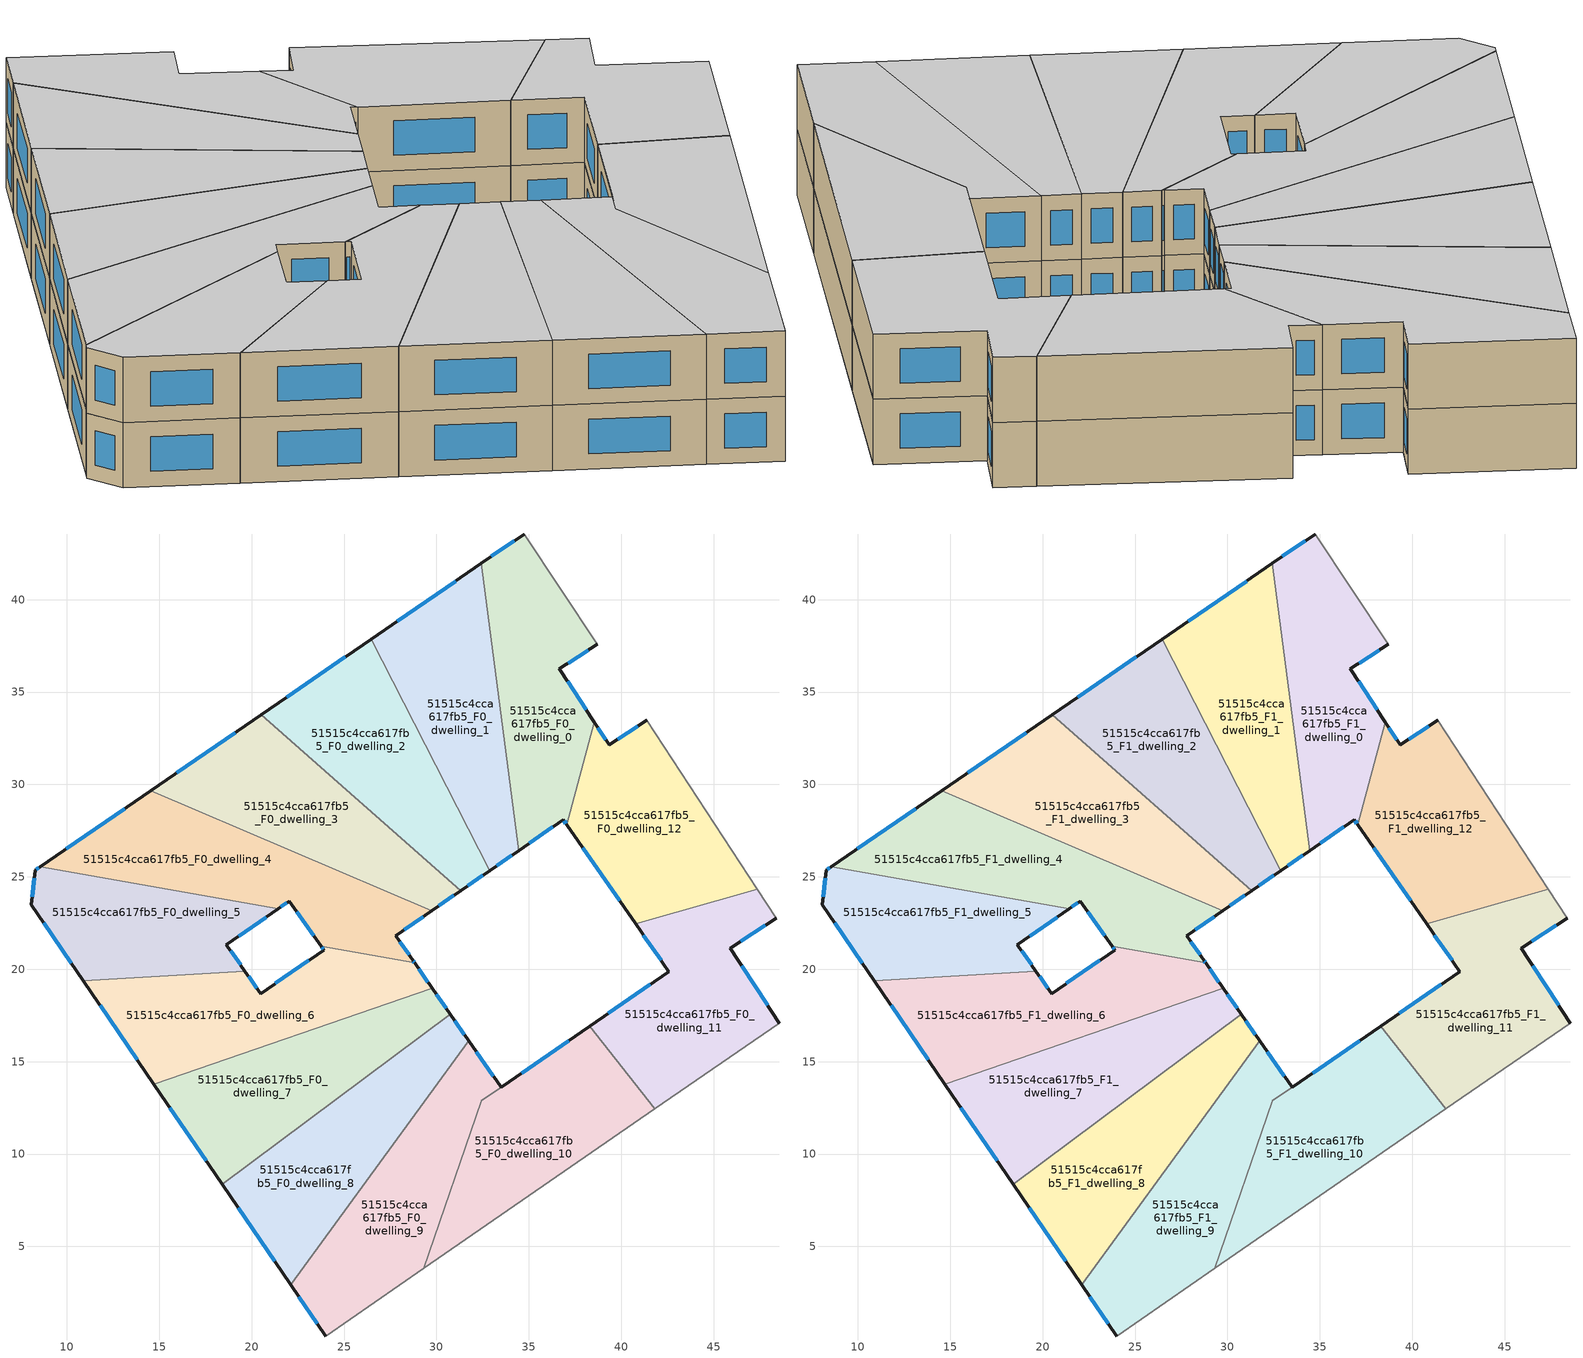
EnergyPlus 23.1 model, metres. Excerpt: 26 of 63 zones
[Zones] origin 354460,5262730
51515c4cca617fb5_F0_dwelling_0
 floor ground (EU_floor_Construction): 34.74,43.55 38.7,37.58 36.66,36.25 38.54,33.37 37.05,27.82 36.87,28.09 34.46,26.42 32.43,41.96 z0
 wall outside (EU_wall_Construction): 34.46,26.42 36.87,28.09 37.05,27.82 / 34.74,43.55 32.43,41.96 / 38.54,33.37 36.66,36.25 38.7,37.58 z0:3
 wall to 51515c4cca617fb5_F0_dwelling_12 (EU_wall_Construction): 37.05,27.82 38.54,33.37 z0:3
 wall to 51515c4cca617fb5_F0_dwelling_1 (EU_wall_Construction): 32.43,41.96 34.46,26.42 z0:3
 wall adiabatic (EU_wall_Construction): 38.7,37.58 34.74,43.55 z0:3
 window (EU_Window_Construction): 36.91,28.03 37.01,27.88 / 35.02,26.81 36.3,27.7 / 34.2,43.18 32.98,42.34 / 37.14,36.57 38.22,37.27 / 38.1,34.05 37.1,35.58 z0.7:2.3
51515c4cca617fb5_F0_dwelling_1
 floor ground (EU_floor_Construction): 32.43,41.96 34.46,26.42 32.89,25.34 26.47,37.86 z0
 wall outside (EU_wall_Construction): 32.89,25.34 34.46,26.42 / 32.43,41.96 26.47,37.86 z0:3
 wall to 51515c4cca617fb5_F0_dwelling_2 (EU_wall_Construction): 26.47,37.86 32.89,25.34 z0:3
 window (EU_Window_Construction): 33.26,25.59 34.09,26.17 / 31.03,41 27.87,38.83 z0.7:2.3
51515c4cca617fb5_F0_dwelling_10
 floor ground (EU_floor_Construction): 38.29,16.91 41.81,12.44 29.33,3.83 32.44,12.87 z0
 wall outside (EU_wall_Construction): 38.29,16.91 33.5,13.6 z0:3
 wall to 51515c4cca617fb5_F0_dwelling_11 (EU_wall_Construction): 41.81,12.44 38.29,16.91 z0:3
 wall adiabatic (EU_wall_Construction): 29.33,3.83 41.81,12.44 z0:3
 wall to 51515c4cca617fb5_F0_dwelling_9 (EU_wall_Construction): 33.5,13.6 32.44,12.87 29.33,3.83 z0:3
 window (EU_Window_Construction): 37.16,16.13 34.63,14.38 z0.7:2.3
51515c4cca617fb5_F0_dwelling_11
 floor ground (EU_floor_Construction): 47.36,24.34 48.39,22.76 45.9,21.15 48.55,17.09 41.81,12.44 38.29,16.91 42.58,19.87 40.78,22.45 z0
 wall outside (EU_wall_Construction): 48.55,17.09 45.9,21.15 48.39,22.76 / 40.78,22.45 42.58,19.87 38.29,16.91 z0:3
 wall adiabatic (EU_wall_Construction): 41.81,12.44 48.55,17.09 / 48.39,22.76 47.36,24.34 z0:3
 wall to 51515c4cca617fb5_F0_dwelling_12 (EU_wall_Construction): 47.36,24.34 40.78,22.45 z0:3
 window (EU_Window_Construction): 47.92,18.04 46.52,20.19 / 41.57,19.18 39.29,17.61 / 41.21,21.85 42.16,20.48 / 46.48,21.53 47.8,22.38 z0.7:2.3
51515c4cca617fb5_F0_dwelling_12
 floor ground (EU_floor_Construction): 41.39,33.47 47.36,24.34 40.78,22.45 37.05,27.82 38.54,33.37 39.34,32.14 z0
 wall outside (EU_wall_Construction): 37.05,27.82 40.78,22.45 / 41.39,33.47 39.34,32.14 38.54,33.37 z0:3
 wall adiabatic (EU_wall_Construction): 47.36,24.34 41.39,33.47 z0:3
 window (EU_Window_Construction): 37.93,26.56 39.91,23.71 / 39.15,32.43 38.73,33.08 / 40.91,33.16 39.82,32.45 z0.7:2.3
51515c4cca617fb5_F0_dwelling_2
 floor ground (EU_floor_Construction): 26.47,37.86 32.89,25.34 31.32,24.25 20.51,33.76 z0
 wall outside (EU_wall_Construction): 31.32,24.25 32.89,25.34 / 26.47,37.86 20.51,33.76 z0:3
 wall to 51515c4cca617fb5_F0_dwelling_3 (EU_wall_Construction): 20.51,33.76 31.32,24.25 z0:3
 window (EU_Window_Construction): 31.68,24.51 32.52,25.08 / 25.07,36.9 21.91,34.73 z0.7:2.3
51515c4cca617fb5_F0_dwelling_3
 floor ground (EU_floor_Construction): 31.32,24.25 29.75,23.17 14.55,29.66 20.51,33.76 z0
 wall outside (EU_wall_Construction): 29.75,23.17 31.32,24.25 / 20.51,33.76 14.55,29.66 z0:3
 wall to 51515c4cca617fb5_F0_dwelling_4 (EU_wall_Construction): 14.55,29.66 29.75,23.17 z0:3
 window (EU_Window_Construction): 30.11,23.42 30.95,24 / 19.11,32.8 15.95,30.63 z0.7:2.3
51515c4cca617fb5_F0_dwelling_4
 floor ground (EU_floor_Construction): 29.75,23.17 27.79,21.82 28.74,20.45 28.82,20.35 23.76,21.24 22.05,23.69 21.45,23.27 8.56,25.54 14.55,29.66 z0
 wall outside (EU_wall_Construction): 21.45,23.27 22.05,23.69 23.76,21.24 / 14.55,29.66 8.56,25.54 / 28.82,20.35 28.74,20.45 27.79,21.82 29.75,23.17 z0:3
 wall to 51515c4cca617fb5_F0_dwelling_5 (EU_wall_Construction): 8.56,25.54 21.45,23.27 z0:3
 wall to 51515c4cca617fb5_F0_dwelling_6 (EU_wall_Construction): 23.76,21.24 28.82,20.35 z0:3
 window (EU_Window_Construction): 21.59,23.37 21.91,23.59 / 13.14,28.7 9.97,26.51 / 28.25,22.14 29.29,22.85 / 28.52,20.77 28.01,21.5 / 28.8,20.37 28.76,20.43 / 22.45,23.11 23.36,21.81 z0.7:2.3
51515c4cca617fb5_F0_dwelling_5
 floor ground (EU_floor_Construction): 21.45,23.27 18.64,21.34 19.64,19.9 10.9,19.36 8.08,23.5 8.28,25.35 8.56,25.54 z0
 wall outside (EU_wall_Construction): 8.56,25.54 8.28,25.35 8.08,23.5 10.9,19.36 / 19.64,19.9 18.64,21.34 21.45,23.27 z0:3
 wall to 51515c4cca617fb5_F0_dwelling_6 (EU_wall_Construction): 10.9,19.36 19.64,19.9 z0:3
 window (EU_Window_Construction): 8.49,25.5 8.34,25.4 / 19.3,21.79 20.79,22.82 / 19.4,20.24 18.87,21 / 8.74,22.53 10.24,20.34 / 8.23,24.92 8.13,23.93 z0.7:2.3
51515c4cca617fb5_F0_dwelling_6
 floor ground (EU_floor_Construction): 28.82,20.35 29.77,18.98 14.71,13.78 10.9,19.36 19.64,19.9 20.49,18.68 23.9,21.04 23.76,21.24 z0
 wall outside (EU_wall_Construction): 23.76,21.24 23.9,21.04 20.49,18.68 19.64,19.9 / 29.77,18.98 28.82,20.35 / 10.9,19.36 14.71,13.78 z0:3
 wall to 51515c4cca617fb5_F0_dwelling_7 (EU_wall_Construction): 14.71,13.78 29.77,18.98 z0:3
 window (EU_Window_Construction): 23.79,21.19 23.87,21.09 / 29.54,19.3 29.04,20.02 / 11.8,18.05 13.82,15.09 / 20.29,18.96 19.84,19.61 / 23.1,20.48 21.29,19.23 z0.7:2.3
51515c4cca617fb5_F0_dwelling_7
 floor ground (EU_floor_Construction): 29.77,18.98 30.76,17.55 18.41,8.36 14.71,13.78 z0
 wall outside (EU_wall_Construction): 30.76,17.55 29.77,18.98 / 14.71,13.78 18.41,8.36 z0:3
 wall to 51515c4cca617fb5_F0_dwelling_8 (EU_wall_Construction): 18.41,8.36 30.76,17.55 z0:3
 window (EU_Window_Construction): 30.53,17.89 30,18.64 / 15.58,12.51 17.54,9.63 z0.7:2.3
51515c4cca617fb5_F0_dwelling_8
 floor ground (EU_floor_Construction): 30.76,17.55 31.74,16.13 22.11,2.93 18.41,8.36 z0
 wall outside (EU_wall_Construction): 31.74,16.13 30.76,17.55 / 18.41,8.36 22.11,2.93 z0:3
 wall to 51515c4cca617fb5_F0_dwelling_9 (EU_wall_Construction): 22.11,2.93 31.74,16.13 z0:3
 window (EU_Window_Construction): 31.51,16.47 30.99,17.22 / 19.28,7.08 21.24,4.21 z0.7:2.3
51515c4cca617fb5_F0_dwelling_9
 floor ground (EU_floor_Construction): 31.74,16.13 33.5,13.61 32.44,12.87 29.33,3.83 24,0.15 22.11,2.93 z0
 wall outside (EU_wall_Construction): 33.5,13.61 31.74,16.13 / 22.11,2.93 24,0.15 z0:3
 wall adiabatic (EU_wall_Construction): 24,0.15 29.33,3.83 z0:3
 window (EU_Window_Construction): 33.09,14.2 32.16,15.54 / 22.55,2.28 23.56,0.81 z0.7:2.3
51515c4cca617fb5_F1_dwelling_0
 floor to 51515c4cca617fb5_F0_dwelling_0 (EU_floor_Construction): 34.74,43.55 38.7,37.58 36.66,36.25 38.54,33.37 37.05,27.82 36.87,28.09 34.46,26.42 32.43,41.96 z3
 wall outside (EU_wall_Construction): 34.46,26.42 36.87,28.09 37.05,27.82 / 34.74,43.55 32.43,41.96 / 38.54,33.37 36.66,36.25 38.7,37.58 z3:6
 wall to 51515c4cca617fb5_F1_dwelling_12 (EU_wall_Construction): 37.05,27.82 38.54,33.37 z3:6
 wall to 51515c4cca617fb5_F1_dwelling_1 (EU_wall_Construction): 32.43,41.96 34.46,26.42 z3:6
 wall adiabatic (EU_wall_Construction): 38.7,37.58 34.74,43.55 z3:6
 window (EU_Window_Construction): 36.91,28.03 37.01,27.88 / 35.02,26.81 36.3,27.7 / 34.2,43.18 32.98,42.34 / 37.14,36.57 38.22,37.27 / 38.1,34.05 37.1,35.58 z3.7:5.3
 ceiling to 51515c4cca617fb5_F2_dwelling_0 (EU_floor_Construction): 37.05,27.82 38.54,33.37 36.66,36.25 38.7,37.58 34.74,43.55 32.43,41.96 34.46,26.42 36.87,28.09 z6
51515c4cca617fb5_F1_dwelling_1
 floor to 51515c4cca617fb5_F0_dwelling_1 (EU_floor_Construction): 32.43,41.96 34.46,26.42 32.89,25.34 26.47,37.86 z3
 wall outside (EU_wall_Construction): 32.89,25.34 34.46,26.42 / 32.43,41.96 26.47,37.86 z3:6
 wall to 51515c4cca617fb5_F1_dwelling_2 (EU_wall_Construction): 26.47,37.86 32.89,25.34 z3:6
 window (EU_Window_Construction): 33.26,25.59 34.09,26.17 / 31.03,41 27.87,38.83 z3.7:5.3
 ceiling to 51515c4cca617fb5_F2_dwelling_1 (EU_floor_Construction): 34.46,26.42 32.43,41.96 26.47,37.86 32.89,25.34 z6
51515c4cca617fb5_F1_dwelling_10
 floor to 51515c4cca617fb5_F0_dwelling_10 (EU_floor_Construction): 38.29,16.91 41.81,12.44 29.33,3.83 32.44,12.87 z3
 wall outside (EU_wall_Construction): 38.29,16.91 33.5,13.6 z3:6
 wall to 51515c4cca617fb5_F1_dwelling_11 (EU_wall_Construction): 41.81,12.44 38.29,16.91 z3:6
 wall adiabatic (EU_wall_Construction): 29.33,3.83 41.81,12.44 z3:6
 wall to 51515c4cca617fb5_F1_dwelling_9 (EU_wall_Construction): 33.5,13.6 32.44,12.87 29.33,3.83 z3:6
 window (EU_Window_Construction): 37.16,16.13 34.63,14.38 z3.7:5.3
 ceiling to 51515c4cca617fb5_F2_dwelling_10 (EU_floor_Construction): 41.81,12.44 38.29,16.91 32.44,12.87 29.33,3.83 z6
51515c4cca617fb5_F1_dwelling_11
 floor to 51515c4cca617fb5_F0_dwelling_11 (EU_floor_Construction): 47.36,24.34 48.39,22.76 45.9,21.15 48.55,17.09 41.81,12.44 38.29,16.91 42.58,19.87 40.78,22.45 z3
 wall outside (EU_wall_Construction): 48.55,17.09 45.9,21.15 48.39,22.76 / 40.78,22.45 42.58,19.87 38.29,16.91 z3:6
 wall adiabatic (EU_wall_Construction): 41.81,12.44 48.55,17.09 / 48.39,22.76 47.36,24.34 z3:6
 wall to 51515c4cca617fb5_F1_dwelling_12 (EU_wall_Construction): 47.36,24.34 40.78,22.45 z3:6
 window (EU_Window_Construction): 47.92,18.04 46.52,20.19 / 41.57,19.18 39.29,17.61 / 41.21,21.85 42.16,20.48 / 46.48,21.53 47.8,22.38 z3.7:5.3
 ceiling to 51515c4cca617fb5_F2_dwelling_11 (EU_floor_Construction): 48.55,17.09 45.9,21.15 48.39,22.76 47.36,24.34 40.78,22.45 42.58,19.87 38.29,16.91 41.81,12.44 z6
51515c4cca617fb5_F1_dwelling_12
 floor to 51515c4cca617fb5_F0_dwelling_12 (EU_floor_Construction): 41.39,33.47 47.36,24.34 40.78,22.45 37.05,27.82 38.54,33.37 39.34,32.14 z3
 wall outside (EU_wall_Construction): 37.05,27.82 40.78,22.45 / 41.39,33.47 39.34,32.14 38.54,33.37 z3:6
 wall adiabatic (EU_wall_Construction): 47.36,24.34 41.39,33.47 z3:6
 window (EU_Window_Construction): 37.93,26.56 39.91,23.71 / 39.15,32.43 38.73,33.08 / 40.91,33.16 39.82,32.45 z3.7:5.3
 ceiling to 51515c4cca617fb5_F2_dwelling_12 (EU_floor_Construction): 47.36,24.34 41.39,33.47 39.34,32.14 38.54,33.37 37.05,27.82 40.78,22.45 z6
51515c4cca617fb5_F1_dwelling_2
 floor to 51515c4cca617fb5_F0_dwelling_2 (EU_floor_Construction): 26.47,37.86 32.89,25.34 31.32,24.25 20.51,33.76 z3
 wall outside (EU_wall_Construction): 31.32,24.25 32.89,25.34 / 26.47,37.86 20.51,33.76 z3:6
 wall to 51515c4cca617fb5_F1_dwelling_3 (EU_wall_Construction): 20.51,33.76 31.32,24.25 z3:6
 window (EU_Window_Construction): 31.68,24.51 32.52,25.08 / 25.07,36.9 21.91,34.73 z3.7:5.3
 ceiling to 51515c4cca617fb5_F2_dwelling_2 (EU_floor_Construction): 32.89,25.34 26.47,37.86 20.51,33.76 31.32,24.25 z6
51515c4cca617fb5_F1_dwelling_3
 floor to 51515c4cca617fb5_F0_dwelling_3 (EU_floor_Construction): 31.32,24.25 29.75,23.17 14.55,29.66 20.51,33.76 z3
 wall outside (EU_wall_Construction): 29.75,23.17 31.32,24.25 / 20.51,33.76 14.55,29.66 z3:6
 wall to 51515c4cca617fb5_F1_dwelling_4 (EU_wall_Construction): 14.55,29.66 29.75,23.17 z3:6
 window (EU_Window_Construction): 30.11,23.42 30.95,24 / 19.11,32.8 15.95,30.63 z3.7:5.3
 ceiling to 51515c4cca617fb5_F2_dwelling_3 (EU_floor_Construction): 31.32,24.25 20.51,33.76 14.55,29.66 29.75,23.17 z6
51515c4cca617fb5_F1_dwelling_4
 floor to 51515c4cca617fb5_F0_dwelling_4 (EU_floor_Construction): 29.75,23.17 27.79,21.82 28.74,20.45 28.82,20.35 23.76,21.24 22.05,23.69 21.45,23.27 8.56,25.54 14.55,29.66 z3
 wall outside (EU_wall_Construction): 21.45,23.27 22.05,23.69 23.76,21.24 / 14.55,29.66 8.56,25.54 / 28.82,20.35 28.74,20.45 27.79,21.82 29.75,23.17 z3:6
 wall to 51515c4cca617fb5_F1_dwelling_5 (EU_wall_Construction): 8.56,25.54 21.45,23.27 z3:6
 wall to 51515c4cca617fb5_F1_dwelling_6 (EU_wall_Construction): 23.76,21.24 28.82,20.35 z3:6
 window (EU_Window_Construction): 21.59,23.37 21.91,23.59 / 13.14,28.7 9.97,26.51 / 28.25,22.14 29.29,22.85 / 28.52,20.77 28.01,21.5 / 28.8,20.37 28.76,20.43 / 22.45,23.11 23.36,21.81 z3.7:5.3
 ceiling to 51515c4cca617fb5_F2_dwelling_4 (EU_floor_Construction): 28.82,20.35 28.74,20.45 27.79,21.82 29.75,23.17 14.55,29.66 8.56,25.54 21.45,23.27 22.05,23.69 23.76,21.24 z6
51515c4cca617fb5_F1_dwelling_5
 floor to 51515c4cca617fb5_F0_dwelling_5 (EU_floor_Construction): 21.45,23.27 18.64,21.34 19.64,19.9 10.9,19.36 8.08,23.5 8.28,25.35 8.56,25.54 z3
 wall outside (EU_wall_Construction): 8.56,25.54 8.28,25.35 8.08,23.5 10.9,19.36 / 19.64,19.9 18.64,21.34 21.45,23.27 z3:6
 wall to 51515c4cca617fb5_F1_dwelling_6 (EU_wall_Construction): 10.9,19.36 19.64,19.9 z3:6
 window (EU_Window_Construction): 8.49,25.5 8.34,25.4 / 19.3,21.79 20.79,22.82 / 19.4,20.24 18.87,21 / 8.74,22.53 10.24,20.34 / 8.23,24.92 8.13,23.93 z3.7:5.3
 ceiling to 51515c4cca617fb5_F2_dwelling_5 (EU_floor_Construction): 19.64,19.9 18.64,21.34 21.45,23.27 8.56,25.54 8.28,25.35 8.08,23.5 10.9,19.36 z6
51515c4cca617fb5_F1_dwelling_6
 floor to 51515c4cca617fb5_F0_dwelling_6 (EU_floor_Construction): 28.82,20.35 29.77,18.98 14.71,13.78 10.9,19.36 19.64,19.9 20.49,18.68 23.9,21.04 23.76,21.24 z3
 wall outside (EU_wall_Construction): 23.76,21.24 23.9,21.04 20.49,18.68 19.64,19.9 / 29.77,18.98 28.82,20.35 / 10.9,19.36 14.71,13.78 z3:6
 wall to 51515c4cca617fb5_F1_dwelling_7 (EU_wall_Construction): 14.71,13.78 29.77,18.98 z3:6
 window (EU_Window_Construction): 23.79,21.19 23.87,21.09 / 29.54,19.3 29.04,20.02 / 11.8,18.05 13.82,15.09 / 20.29,18.96 19.84,19.61 / 23.1,20.48 21.29,19.23 z3.7:5.3
 ceiling to 51515c4cca617fb5_F2_dwelling_6 (EU_floor_Construction): 29.77,18.98 28.82,20.35 23.76,21.24 23.9,21.04 20.49,18.68 19.64,19.9 10.9,19.36 14.71,13.78 z6
51515c4cca617fb5_F1_dwelling_7
 floor to 51515c4cca617fb5_F0_dwelling_7 (EU_floor_Construction): 29.77,18.98 30.76,17.55 18.41,8.36 14.71,13.78 z3
 wall outside (EU_wall_Construction): 30.76,17.55 29.77,18.98 / 14.71,13.78 18.41,8.36 z3:6
 wall to 51515c4cca617fb5_F1_dwelling_8 (EU_wall_Construction): 18.41,8.36 30.76,17.55 z3:6
 window (EU_Window_Construction): 30.53,17.89 30,18.64 / 15.58,12.51 17.54,9.63 z3.7:5.3
 ceiling to 51515c4cca617fb5_F2_dwelling_7 (EU_floor_Construction): 30.76,17.55 29.77,18.98 14.71,13.78 18.41,8.36 z6
51515c4cca617fb5_F1_dwelling_8
 floor to 51515c4cca617fb5_F0_dwelling_8 (EU_floor_Construction): 30.76,17.55 31.74,16.13 22.11,2.93 18.41,8.36 z3
 wall outside (EU_wall_Construction): 31.74,16.13 30.76,17.55 / 18.41,8.36 22.11,2.93 z3:6
 wall to 51515c4cca617fb5_F1_dwelling_9 (EU_wall_Construction): 22.11,2.93 31.74,16.13 z3:6
 window (EU_Window_Construction): 31.51,16.47 30.99,17.22 / 19.28,7.08 21.24,4.21 z3.7:5.3
 ceiling to 51515c4cca617fb5_F2_dwelling_8 (EU_floor_Construction): 22.11,2.93 31.74,16.13 30.76,17.55 18.41,8.36 z6
51515c4cca617fb5_F1_dwelling_9
 floor to 51515c4cca617fb5_F0_dwelling_9 (EU_floor_Construction): 31.74,16.13 33.5,13.61 32.44,12.87 29.33,3.83 24,0.15 22.11,2.93 z3
 wall outside (EU_wall_Construction): 33.5,13.61 31.74,16.13 / 22.11,2.93 24,0.15 z3:6
 wall adiabatic (EU_wall_Construction): 24,0.15 29.33,3.83 z3:6
 window (EU_Window_Construction): 33.09,14.2 32.16,15.54 / 22.55,2.28 23.56,0.81 z3.7:5.3
 ceiling to 51515c4cca617fb5_F2_dwelling_9 (EU_floor_Construction): 29.33,3.83 32.44,12.87 33.5,13.61 31.74,16.13 22.11,2.93 24,0.15 z6
[Building]
EU S2 Campaign: North Axis=0; Terrain=City; Solar Distribution=FullExterior
[Site:Location]
Budapest.Ferenc.Liszt.Intl.AP: Latitude=47.437; Longitude=19.256; Time Zone=1; Elevation=185
[SizingPeriod:WeatherFileDays]
AnnualSizingPeriod: Begin Month=1; Begin Day of Month=1; End Month=12; End Day of Month=31; Day of Week for Start Day=Monday; Use Weather File Daylight Saving Period=No; Use Weather File Rain and Snow Indicators=No
[MATERIAL]
EU_InternalMass_Material: Roughness=MediumRough; Thickness=0.1; Conductivity=1; Density=1800; Specific Heat=900; Thermal Absorptance=0.9; Solar Absorptance=0.7; Visible Absorptance=0.7
[MATERIAL:NOMASS] Roughness=MediumRough; Thermal Absorptance=0.9; Solar Absorptance=0.7; Visible Absorptance=0.7
Name | Thermal Resistance
EU_wall_NoMass | 0.832559
EU_floor_NoMass | 0.872794
[WINDOWMATERIAL:SIMPLEGLAZINGSYSTEM]
EU_Window_SimpleGlazing: UFactor=2.79869; Solar Heat Gain Coefficient=0.75; Visible Transmittance=0.75
[CONSTRUCTION]
EU_wall_Construction: EU_wall_NoMass
EU_floor_Construction: EU_floor_NoMass
EU_Window_Construction: EU_Window_SimpleGlazing
EU_InternalMass_Construction: EU_InternalMass_Material
[ZONE] Type=1; Multiplier=1; Ceiling Height=autocalculate; Floor Area=autocalculate; Part of Total Floor Area=Yes
Name | Volume
51515c4cca617fb5_F0_dwelling_0; 51515c4cca617fb5_F1_dwelling_0 | 191.49
51515c4cca617fb5_F0_dwelling_1; 51515c4cca617fb5_F1_dwelling_1 | 191.469
51515c4cca617fb5_F0_dwelling_10; 51515c4cca617fb5_F1_dwelling_10 | 189.609
51515c4cca617fb5_F0_dwelling_11; 51515c4cca617fb5_F1_dwelling_11 | 191.457
51515c4cca617fb5_F0_dwelling_12; 51515c4cca617fb5_F1_dwelling_12 | 191.484
51515c4cca617fb5_F0_dwelling_2; 51515c4cca617fb5_F1_dwelling_2 | 191.5
51515c4cca617fb5_F0_dwelling_3; 51515c4cca617fb5_F1_dwelling_3 | 191.482
51515c4cca617fb5_F0_dwelling_4; 51515c4cca617fb5_F1_dwelling_4 | 216.46
51515c4cca617fb5_F0_dwelling_5; 51515c4cca617fb5_F1_dwelling_5 | 157.622
51515c4cca617fb5_F0_dwelling_6; 51515c4cca617fb5_F1_dwelling_6 | 200.357
51515c4cca617fb5_F0_dwelling_7; 51515c4cca617fb5_F1_dwelling_7 | 191.447
51515c4cca617fb5_F0_dwelling_8; 51515c4cca617fb5_F1_dwelling_8 | 191.491
51515c4cca617fb5_F0_dwelling_9; 51515c4cca617fb5_F1_dwelling_9 | 193.314
[INTERNALMASS] Construction=EU_InternalMass_Construction
Name | Zone or ZoneList | Surface Area
51515c4cca617fb5_F0_dwelling_0_EU_InternalMass | 51515c4cca617fb5_F0_dwelling_0 | 63.8301
51515c4cca617fb5_F0_dwelling_1_EU_InternalMass | 51515c4cca617fb5_F0_dwelling_1 | 63.8228
51515c4cca617fb5_F0_dwelling_2_EU_InternalMass | 51515c4cca617fb5_F0_dwelling_2 | 63.8331
51515c4cca617fb5_F0_dwelling_3_EU_InternalMass | 51515c4cca617fb5_F0_dwelling_3 | 63.8275
51515c4cca617fb5_F0_dwelling_4_EU_InternalMass | 51515c4cca617fb5_F0_dwelling_4 | 72.1559
51515c4cca617fb5_F0_dwelling_5_EU_InternalMass | 51515c4cca617fb5_F0_dwelling_5 | 52.5407
51515c4cca617fb5_F0_dwelling_6_EU_InternalMass | 51515c4cca617fb5_F0_dwelling_6 | 66.7826
51515c4cca617fb5_F0_dwelling_7_EU_InternalMass | 51515c4cca617fb5_F0_dwelling_7 | 63.8157
51515c4cca617fb5_F0_dwelling_8_EU_InternalMass | 51515c4cca617fb5_F0_dwelling_8 | 63.8304
51515c4cca617fb5_F0_dwelling_9_EU_InternalMass | 51515c4cca617fb5_F0_dwelling_9 | 64.4388
51515c4cca617fb5_F0_dwelling_10_EU_InternalMass | 51515c4cca617fb5_F0_dwelling_10 | 63.2153
51515c4cca617fb5_F0_dwelling_11_EU_InternalMass | 51515c4cca617fb5_F0_dwelling_11 | 63.8189
51515c4cca617fb5_F0_dwelling_12_EU_InternalMass | 51515c4cca617fb5_F0_dwelling_12 | 63.8283
51515c4cca617fb5_F1_dwelling_0_EU_InternalMass | 51515c4cca617fb5_F1_dwelling_0 | 63.8301
51515c4cca617fb5_F1_dwelling_1_EU_InternalMass | 51515c4cca617fb5_F1_dwelling_1 | 63.8228
51515c4cca617fb5_F1_dwelling_2_EU_InternalMass | 51515c4cca617fb5_F1_dwelling_2 | 63.8331
51515c4cca617fb5_F1_dwelling_3_EU_InternalMass | 51515c4cca617fb5_F1_dwelling_3 | 63.8275
51515c4cca617fb5_F1_dwelling_4_EU_InternalMass | 51515c4cca617fb5_F1_dwelling_4 | 72.1559
51515c4cca617fb5_F1_dwelling_5_EU_InternalMass | 51515c4cca617fb5_F1_dwelling_5 | 52.5407
51515c4cca617fb5_F1_dwelling_6_EU_InternalMass | 51515c4cca617fb5_F1_dwelling_6 | 66.7826
51515c4cca617fb5_F1_dwelling_7_EU_InternalMass | 51515c4cca617fb5_F1_dwelling_7 | 63.8157
51515c4cca617fb5_F1_dwelling_8_EU_InternalMass | 51515c4cca617fb5_F1_dwelling_8 | 63.8304
51515c4cca617fb5_F1_dwelling_9_EU_InternalMass | 51515c4cca617fb5_F1_dwelling_9 | 64.4388
51515c4cca617fb5_F1_dwelling_10_EU_InternalMass | 51515c4cca617fb5_F1_dwelling_10 | 63.2153
51515c4cca617fb5_F1_dwelling_11_EU_InternalMass | 51515c4cca617fb5_F1_dwelling_11 | 63.8189
51515c4cca617fb5_F1_dwelling_12_EU_InternalMass | 51515c4cca617fb5_F1_dwelling_12 | 63.8283
[OTHEREQUIPMENT] Fuel Type=Electricity; Design Level Calculation Method=Watts/Area; Power per Zone Floor Area=1; Fraction Latent=0; Fraction Radiant=0; Fraction Lost=0; Carbon Dioxide Generation Rate=0; EndUse Subcategory=EU_Step8_InternalGains
Name | Zone or ZoneList or Space or SpaceList | Schedule
EU_Step8_InternalGain_51515c4cca617fb5_F0_dwelling_0_f000 | 51515c4cca617fb5_F0_dwelling_0 | EU_Step8_GainSchedule_51515c4cca617fb5_F0_dwelling_0_f000
EU_Step8_InternalGain_51515c4cca617fb5_F0_dwelling_1_f000 | 51515c4cca617fb5_F0_dwelling_1 | EU_Step8_GainSchedule_51515c4cca617fb5_F0_dwelling_1_f000
EU_Step8_InternalGain_51515c4cca617fb5_F0_dwelling_2_f000 | 51515c4cca617fb5_F0_dwelling_2 | EU_Step8_GainSchedule_51515c4cca617fb5_F0_dwelling_2_f000
EU_Step8_InternalGain_51515c4cca617fb5_F0_dwelling_3_f000 | 51515c4cca617fb5_F0_dwelling_3 | EU_Step8_GainSchedule_51515c4cca617fb5_F0_dwelling_3_f000
EU_Step8_InternalGain_51515c4cca617fb5_F0_dwelling_4_f000 | 51515c4cca617fb5_F0_dwelling_4 | EU_Step8_GainSchedule_51515c4cca617fb5_F0_dwelling_4_f000
EU_Step8_InternalGain_51515c4cca617fb5_F0_dwelling_5_f000 | 51515c4cca617fb5_F0_dwelling_5 | EU_Step8_GainSchedule_51515c4cca617fb5_F0_dwelling_5_f000
EU_Step8_InternalGain_51515c4cca617fb5_F0_dwelling_6_f000 | 51515c4cca617fb5_F0_dwelling_6 | EU_Step8_GainSchedule_51515c4cca617fb5_F0_dwelling_6_f000
EU_Step8_InternalGain_51515c4cca617fb5_F0_dwelling_7_f000 | 51515c4cca617fb5_F0_dwelling_7 | EU_Step8_GainSchedule_51515c4cca617fb5_F0_dwelling_7_f000
EU_Step8_InternalGain_51515c4cca617fb5_F0_dwelling_8_f000 | 51515c4cca617fb5_F0_dwelling_8 | EU_Step8_GainSchedule_51515c4cca617fb5_F0_dwelling_8_f000
EU_Step8_InternalGain_51515c4cca617fb5_F0_dwelling_9_f000 | 51515c4cca617fb5_F0_dwelling_9 | EU_Step8_GainSchedule_51515c4cca617fb5_F0_dwelling_9_f000
EU_Step8_InternalGain_51515c4cca617fb5_F0_dwelling_10_f000 | 51515c4cca617fb5_F0_dwelling_10 | EU_Step8_GainSchedule_51515c4cca617fb5_F0_dwelling_10_f000
EU_Step8_InternalGain_51515c4cca617fb5_F0_dwelling_11_f000 | 51515c4cca617fb5_F0_dwelling_11 | EU_Step8_GainSchedule_51515c4cca617fb5_F0_dwelling_11_f000
EU_Step8_InternalGain_51515c4cca617fb5_F0_dwelling_12_f000 | 51515c4cca617fb5_F0_dwelling_12 | EU_Step8_GainSchedule_51515c4cca617fb5_F0_dwelling_12_f000
EU_Step8_InternalGain_51515c4cca617fb5_F1_dwelling_0_f000 | 51515c4cca617fb5_F1_dwelling_0 | EU_Step8_GainSchedule_51515c4cca617fb5_F1_dwelling_0_f000
EU_Step8_InternalGain_51515c4cca617fb5_F1_dwelling_1_f000 | 51515c4cca617fb5_F1_dwelling_1 | EU_Step8_GainSchedule_51515c4cca617fb5_F1_dwelling_1_f000
EU_Step8_InternalGain_51515c4cca617fb5_F1_dwelling_2_f000 | 51515c4cca617fb5_F1_dwelling_2 | EU_Step8_GainSchedule_51515c4cca617fb5_F1_dwelling_2_f000
EU_Step8_InternalGain_51515c4cca617fb5_F1_dwelling_3_f000 | 51515c4cca617fb5_F1_dwelling_3 | EU_Step8_GainSchedule_51515c4cca617fb5_F1_dwelling_3_f000
EU_Step8_InternalGain_51515c4cca617fb5_F1_dwelling_4_f000 | 51515c4cca617fb5_F1_dwelling_4 | EU_Step8_GainSchedule_51515c4cca617fb5_F1_dwelling_4_f000
EU_Step8_InternalGain_51515c4cca617fb5_F1_dwelling_5_f000 | 51515c4cca617fb5_F1_dwelling_5 | EU_Step8_GainSchedule_51515c4cca617fb5_F1_dwelling_5_f000
EU_Step8_InternalGain_51515c4cca617fb5_F1_dwelling_6_f000 | 51515c4cca617fb5_F1_dwelling_6 | EU_Step8_GainSchedule_51515c4cca617fb5_F1_dwelling_6_f000
EU_Step8_InternalGain_51515c4cca617fb5_F1_dwelling_7_f000 | 51515c4cca617fb5_F1_dwelling_7 | EU_Step8_GainSchedule_51515c4cca617fb5_F1_dwelling_7_f000
EU_Step8_InternalGain_51515c4cca617fb5_F1_dwelling_8_f000 | 51515c4cca617fb5_F1_dwelling_8 | EU_Step8_GainSchedule_51515c4cca617fb5_F1_dwelling_8_f000
EU_Step8_InternalGain_51515c4cca617fb5_F1_dwelling_9_f000 | 51515c4cca617fb5_F1_dwelling_9 | EU_Step8_GainSchedule_51515c4cca617fb5_F1_dwelling_9_f000
EU_Step8_InternalGain_51515c4cca617fb5_F1_dwelling_10_f000 | 51515c4cca617fb5_F1_dwelling_10 | EU_Step8_GainSchedule_51515c4cca617fb5_F1_dwelling_10_f000
EU_Step8_InternalGain_51515c4cca617fb5_F1_dwelling_11_f000 | 51515c4cca617fb5_F1_dwelling_11 | EU_Step8_GainSchedule_51515c4cca617fb5_F1_dwelling_11_f000
EU_Step8_InternalGain_51515c4cca617fb5_F1_dwelling_12_f000 | 51515c4cca617fb5_F1_dwelling_12 | EU_Step8_GainSchedule_51515c4cca617fb5_F1_dwelling_12_f000
[ZONEVENTILATION:DESIGNFLOWRATE] Schedule=EU_AlwaysOn; Design Flow Rate Calculation Method=AirChanges/Hour; Air Changes per Hour=0.475469; Ventilation Type=Natural; Fan Pressure Rise=0; Fan Total Efficiency=1; Constant Term Coefficient=1; Temperature Term Coefficient=0; Velocity Term Coefficient=0; Velocity Squared Term Coefficient=0; Minimum Indoor Temperature=-100; Maximum Indoor Temperature=100; Delta Temperature=-100; Minimum Outdoor Temperature=-100; Maximum Outdoor Temperature=100; Maximum Wind Speed=40
Name | Zone or ZoneList or Space or SpaceList
EU_ConstantAir_51515c4cca617fb5_F0_dwelling_0 | 51515c4cca617fb5_F0_dwelling_0
EU_ConstantAir_51515c4cca617fb5_F0_dwelling_1 | 51515c4cca617fb5_F0_dwelling_1
EU_ConstantAir_51515c4cca617fb5_F0_dwelling_2 | 51515c4cca617fb5_F0_dwelling_2
EU_ConstantAir_51515c4cca617fb5_F0_dwelling_3 | 51515c4cca617fb5_F0_dwelling_3
EU_ConstantAir_51515c4cca617fb5_F0_dwelling_4 | 51515c4cca617fb5_F0_dwelling_4
EU_ConstantAir_51515c4cca617fb5_F0_dwelling_5 | 51515c4cca617fb5_F0_dwelling_5
EU_ConstantAir_51515c4cca617fb5_F0_dwelling_6 | 51515c4cca617fb5_F0_dwelling_6
EU_ConstantAir_51515c4cca617fb5_F0_dwelling_7 | 51515c4cca617fb5_F0_dwelling_7
EU_ConstantAir_51515c4cca617fb5_F0_dwelling_8 | 51515c4cca617fb5_F0_dwelling_8
EU_ConstantAir_51515c4cca617fb5_F0_dwelling_9 | 51515c4cca617fb5_F0_dwelling_9
EU_ConstantAir_51515c4cca617fb5_F0_dwelling_10 | 51515c4cca617fb5_F0_dwelling_10
EU_ConstantAir_51515c4cca617fb5_F0_dwelling_11 | 51515c4cca617fb5_F0_dwelling_11
EU_ConstantAir_51515c4cca617fb5_F0_dwelling_12 | 51515c4cca617fb5_F0_dwelling_12
EU_ConstantAir_51515c4cca617fb5_F1_dwelling_0 | 51515c4cca617fb5_F1_dwelling_0
EU_ConstantAir_51515c4cca617fb5_F1_dwelling_1 | 51515c4cca617fb5_F1_dwelling_1
EU_ConstantAir_51515c4cca617fb5_F1_dwelling_2 | 51515c4cca617fb5_F1_dwelling_2
EU_ConstantAir_51515c4cca617fb5_F1_dwelling_3 | 51515c4cca617fb5_F1_dwelling_3
EU_ConstantAir_51515c4cca617fb5_F1_dwelling_4 | 51515c4cca617fb5_F1_dwelling_4
EU_ConstantAir_51515c4cca617fb5_F1_dwelling_5 | 51515c4cca617fb5_F1_dwelling_5
EU_ConstantAir_51515c4cca617fb5_F1_dwelling_6 | 51515c4cca617fb5_F1_dwelling_6
EU_ConstantAir_51515c4cca617fb5_F1_dwelling_7 | 51515c4cca617fb5_F1_dwelling_7
EU_ConstantAir_51515c4cca617fb5_F1_dwelling_8 | 51515c4cca617fb5_F1_dwelling_8
EU_ConstantAir_51515c4cca617fb5_F1_dwelling_9 | 51515c4cca617fb5_F1_dwelling_9
EU_ConstantAir_51515c4cca617fb5_F1_dwelling_10 | 51515c4cca617fb5_F1_dwelling_10
EU_ConstantAir_51515c4cca617fb5_F1_dwelling_11 | 51515c4cca617fb5_F1_dwelling_11
EU_ConstantAir_51515c4cca617fb5_F1_dwelling_12 | 51515c4cca617fb5_F1_dwelling_12
[HVACTEMPLATE:THERMOSTAT] Constant Heating Setpoint=20; Constant Cooling Setpoint=50
EU_HeatOnly_51515c4cca617fb5_F0_dwelling_0; EU_HeatOnly_51515c4cca617fb5_F0_dwelling_1; EU_HeatOnly_51515c4cca617fb5_F0_dwelling_2; EU_HeatOnly_51515c4cca617fb5_F0_dwelling_3; EU_HeatOnly_51515c4cca617fb5_F0_dwelling_4; EU_HeatOnly_51515c4cca617fb5_F0_dwelling_5; EU_HeatOnly_51515c4cca617fb5_F0_dwelling_6; EU_HeatOnly_51515c4cca617fb5_F0_dwelling_7; EU_HeatOnly_51515c4cca617fb5_F0_dwelling_8; EU_HeatOnly_51515c4cca617fb5_F0_dwelling_9; EU_HeatOnly_51515c4cca617fb5_F0_dwelling_10; EU_HeatOnly_51515c4cca617fb5_F0_dwelling_11; EU_HeatOnly_51515c4cca617fb5_F0_dwelling_12; EU_HeatOnly_51515c4cca617fb5_F1_dwelling_0; EU_HeatOnly_51515c4cca617fb5_F1_dwelling_1; EU_HeatOnly_51515c4cca617fb5_F1_dwelling_2; EU_HeatOnly_51515c4cca617fb5_F1_dwelling_3; EU_HeatOnly_51515c4cca617fb5_F1_dwelling_4; EU_HeatOnly_51515c4cca617fb5_F1_dwelling_5; EU_HeatOnly_51515c4cca617fb5_F1_dwelling_6; EU_HeatOnly_51515c4cca617fb5_F1_dwelling_7; EU_HeatOnly_51515c4cca617fb5_F1_dwelling_8; EU_HeatOnly_51515c4cca617fb5_F1_dwelling_9; EU_HeatOnly_51515c4cca617fb5_F1_dwelling_10; EU_HeatOnly_51515c4cca617fb5_F1_dwelling_11; EU_HeatOnly_51515c4cca617fb5_F1_dwelling_12; EU_HeatOnly_51515c4cca617fb5_F2_dwelling_0; EU_HeatOnly_51515c4cca617fb5_F2_dwelling_1; EU_HeatOnly_51515c4cca617fb5_F2_dwelling_2; EU_HeatOnly_51515c4cca617fb5_F2_dwelling_3; EU_HeatOnly_51515c4cca617fb5_F2_dwelling_4; EU_HeatOnly_51515c4cca617fb5_F2_dwelling_5; EU_HeatOnly_51515c4cca617fb5_F2_dwelling_6; EU_HeatOnly_51515c4cca617fb5_F2_dwelling_7; EU_HeatOnly_51515c4cca617fb5_F2_dwelling_8; EU_HeatOnly_51515c4cca617fb5_F2_dwelling_9; EU_HeatOnly_51515c4cca617fb5_F2_dwelling_10; EU_HeatOnly_51515c4cca617fb5_F2_dwelling_11; EU_HeatOnly_51515c4cca617fb5_F2_dwelling_12; EU_HeatOnly_51515c4cca617fb5_F3_dwelling_0; EU_HeatOnly_51515c4cca617fb5_F3_dwelling_1; EU_HeatOnly_51515c4cca617fb5_F3_dwelling_2; EU_HeatOnly_51515c4cca617fb5_F3_dwelling_3; EU_HeatOnly_51515c4cca617fb5_F3_dwelling_4; EU_HeatOnly_51515c4cca617fb5_F3_dwelling_5; EU_HeatOnly_51515c4cca617fb5_F3_dwelling_6; EU_HeatOnly_51515c4cca617fb5_F3_dwelling_7; EU_HeatOnly_51515c4cca617fb5_F3_dwelling_8; EU_HeatOnly_51515c4cca617fb5_F3_dwelling_9; EU_HeatOnly_51515c4cca617fb5_F3_dwelling_10; EU_HeatOnly_51515c4cca617fb5_F3_dwelling_11; EU_HeatOnly_51515c4cca617fb5_F4_dwelling_0; EU_HeatOnly_51515c4cca617fb5_F4_dwelling_1; EU_HeatOnly_51515c4cca617fb5_F4_dwelling_2; EU_HeatOnly_51515c4cca617fb5_F4_dwelling_3; EU_HeatOnly_51515c4cca617fb5_F4_dwelling_4; EU_HeatOnly_51515c4cca617fb5_F4_dwelling_5; EU_HeatOnly_51515c4cca617fb5_F4_dwelling_6; EU_HeatOnly_51515c4cca617fb5_F4_dwelling_7; EU_HeatOnly_51515c4cca617fb5_F4_dwelling_8; EU_HeatOnly_51515c4cca617fb5_F4_dwelling_9; EU_HeatOnly_51515c4cca617fb5_F4_dwelling_10; EU_HeatOnly_51515c4cca617fb5_F4_dwelling_11
[HVACTEMPLATE:ZONE:IDEALLOADSAIRSYSTEM] System Availability Schedule=EU_AlwaysOn; Maximum Heating Supply Air Temperature=50; Minimum Cooling Supply Air Temperature=13; Maximum Heating Supply Air Humidity Ratio=0.0156; Minimum Cooling Supply Air Humidity Ratio=0.0077; Heating Limit=NoLimit; Cooling Limit=NoLimit; Heating Availability Schedule=EU_AlwaysOn; Cooling Availability Schedule=EU_CoolingOff; Dehumidification Control Type=ConstantSensibleHeatRatio; Cooling Sensible Heat Ratio=0.7; Dehumidification Setpoint=60; Humidification Control Type=None; Humidification Setpoint=30; Outdoor Air Method=None; Outdoor Air Flow Rate per Person=0.00944; Outdoor Air Flow Rate per Zone Floor Area=0; Outdoor Air Flow Rate per Zone=0; Demand Controlled Ventilation Type=None; Outdoor Air Economizer Type=NoEconomizer; Heat Recovery Type=None; Sensible Heat Recovery Effectiveness=0.7; Latent Heat Recovery Effectiveness=0.65
Name | Template Thermostat
51515c4cca617fb5_F0_dwelling_0 | EU_HeatOnly_51515c4cca617fb5_F0_dwelling_0
51515c4cca617fb5_F0_dwelling_1 | EU_HeatOnly_51515c4cca617fb5_F0_dwelling_1
51515c4cca617fb5_F0_dwelling_2 | EU_HeatOnly_51515c4cca617fb5_F0_dwelling_2
51515c4cca617fb5_F0_dwelling_3 | EU_HeatOnly_51515c4cca617fb5_F0_dwelling_3
51515c4cca617fb5_F0_dwelling_4 | EU_HeatOnly_51515c4cca617fb5_F0_dwelling_4
51515c4cca617fb5_F0_dwelling_5 | EU_HeatOnly_51515c4cca617fb5_F0_dwelling_5
51515c4cca617fb5_F0_dwelling_6 | EU_HeatOnly_51515c4cca617fb5_F0_dwelling_6
51515c4cca617fb5_F0_dwelling_7 | EU_HeatOnly_51515c4cca617fb5_F0_dwelling_7
51515c4cca617fb5_F0_dwelling_8 | EU_HeatOnly_51515c4cca617fb5_F0_dwelling_8
51515c4cca617fb5_F0_dwelling_9 | EU_HeatOnly_51515c4cca617fb5_F0_dwelling_9
51515c4cca617fb5_F0_dwelling_10 | EU_HeatOnly_51515c4cca617fb5_F0_dwelling_10
51515c4cca617fb5_F0_dwelling_11 | EU_HeatOnly_51515c4cca617fb5_F0_dwelling_11
51515c4cca617fb5_F0_dwelling_12 | EU_HeatOnly_51515c4cca617fb5_F0_dwelling_12
51515c4cca617fb5_F1_dwelling_0 | EU_HeatOnly_51515c4cca617fb5_F1_dwelling_0
51515c4cca617fb5_F1_dwelling_1 | EU_HeatOnly_51515c4cca617fb5_F1_dwelling_1
51515c4cca617fb5_F1_dwelling_2 | EU_HeatOnly_51515c4cca617fb5_F1_dwelling_2
51515c4cca617fb5_F1_dwelling_3 | EU_HeatOnly_51515c4cca617fb5_F1_dwelling_3
51515c4cca617fb5_F1_dwelling_4 | EU_HeatOnly_51515c4cca617fb5_F1_dwelling_4
51515c4cca617fb5_F1_dwelling_5 | EU_HeatOnly_51515c4cca617fb5_F1_dwelling_5
51515c4cca617fb5_F1_dwelling_6 | EU_HeatOnly_51515c4cca617fb5_F1_dwelling_6
51515c4cca617fb5_F1_dwelling_7 | EU_HeatOnly_51515c4cca617fb5_F1_dwelling_7
51515c4cca617fb5_F1_dwelling_8 | EU_HeatOnly_51515c4cca617fb5_F1_dwelling_8
51515c4cca617fb5_F1_dwelling_9 | EU_HeatOnly_51515c4cca617fb5_F1_dwelling_9
51515c4cca617fb5_F1_dwelling_10 | EU_HeatOnly_51515c4cca617fb5_F1_dwelling_10
51515c4cca617fb5_F1_dwelling_11 | EU_HeatOnly_51515c4cca617fb5_F1_dwelling_11
51515c4cca617fb5_F1_dwelling_12 | EU_HeatOnly_51515c4cca617fb5_F1_dwelling_12
[SIZING:ZONE] Zone Cooling Design Supply Air Temperature Input Method=SupplyAirTemperature; Zone Cooling Design Supply Air Temperature=13; Zone Heating Design Supply Air Temperature Input Method=SupplyAirTemperature; Zone Heating Design Supply Air Temperature=50; Zone Cooling Design Supply Air Humidity Ratio=0.008; Zone Heating Design Supply Air Humidity Ratio=0.008; Cooling Design Air Flow Method=DesignDay; Cooling Design Air Flow Rate=0; Cooling Minimum Air Flow per Zone Floor Area=0.000762; Cooling Minimum Air Flow=0; Cooling Minimum Air Flow Fraction=0.2; Heating Design Air Flow Method=DesignDay; Heating Design Air Flow Rate=0; Heating Maximum Air Flow per Zone Floor Area=0.002032; Heating Maximum Air Flow=0.141576; Heating Maximum Air Flow Fraction=0.3; Account for Dedicated Outdoor Air System=No; Dedicated Outdoor Air System Control Strategy=NeutralSupplyAir; Dedicated Outdoor Air Low Setpoint Temperature for Design=autosize; Dedicated Outdoor Air High Setpoint Temperature for Design=autosize; Zone Load Sizing Method=Sensible Load Only No Latent Load; Zone Latent Cooling Design Supply Air Humidity Ratio Input Method=HumidityRatioDifference; Zone Cooling Design Supply Air Humidity Ratio Difference=0.005; Zone Latent Heating Design Supply Air Humidity Ratio Input Method=HumidityRatioDifference; Zone Humidification Design Supply Air Humidity Ratio Difference=0.005
51515c4cca617fb5_F0_dwelling_0; 51515c4cca617fb5_F0_dwelling_1; 51515c4cca617fb5_F0_dwelling_2; 51515c4cca617fb5_F0_dwelling_3; 51515c4cca617fb5_F0_dwelling_4; 51515c4cca617fb5_F0_dwelling_5; 51515c4cca617fb5_F0_dwelling_6; 51515c4cca617fb5_F0_dwelling_7; 51515c4cca617fb5_F0_dwelling_8; 51515c4cca617fb5_F0_dwelling_9; 51515c4cca617fb5_F0_dwelling_10; 51515c4cca617fb5_F0_dwelling_11; 51515c4cca617fb5_F0_dwelling_12; 51515c4cca617fb5_F1_dwelling_0; 51515c4cca617fb5_F1_dwelling_1; 51515c4cca617fb5_F1_dwelling_2; 51515c4cca617fb5_F1_dwelling_3; 51515c4cca617fb5_F1_dwelling_4; 51515c4cca617fb5_F1_dwelling_5; 51515c4cca617fb5_F1_dwelling_6; 51515c4cca617fb5_F1_dwelling_7; 51515c4cca617fb5_F1_dwelling_8; 51515c4cca617fb5_F1_dwelling_9; 51515c4cca617fb5_F1_dwelling_10; 51515c4cca617fb5_F1_dwelling_11; 51515c4cca617fb5_F1_dwelling_12
[SCHEDULE:CONSTANT]
Name | Hourly Value
EU_AlwaysOn | 1
EU_CoolingOff | 0
[SCHEDULE:FILE] Column Number=1; Rows to Skip at Top=0; Number of Hours of Data=8760; Column Separator=Comma; Interpolate to Timestep=No; Minutes per Item=60; Adjust Schedule for Daylight Savings=Yes
Name | File
EU_Step8_GainSchedule_51515c4cca617fb5_F0_dwelling_0_f000 | ../../schedules/51515c4cca617fb5/51515c4cca617fb5_F0_dwelling_0_f000_gain.csv
EU_Step8_GainSchedule_51515c4cca617fb5_F0_dwelling_1_f000 | ../../schedules/51515c4cca617fb5/51515c4cca617fb5_F0_dwelling_1_f000_gain.csv
EU_Step8_GainSchedule_51515c4cca617fb5_F0_dwelling_2_f000 | ../../schedules/51515c4cca617fb5/51515c4cca617fb5_F0_dwelling_2_f000_gain.csv
EU_Step8_GainSchedule_51515c4cca617fb5_F0_dwelling_3_f000 | ../../schedules/51515c4cca617fb5/51515c4cca617fb5_F0_dwelling_3_f000_gain.csv
EU_Step8_GainSchedule_51515c4cca617fb5_F0_dwelling_4_f000 | ../../schedules/51515c4cca617fb5/51515c4cca617fb5_F0_dwelling_4_f000_gain.csv
EU_Step8_GainSchedule_51515c4cca617fb5_F0_dwelling_5_f000 | ../../schedules/51515c4cca617fb5/51515c4cca617fb5_F0_dwelling_5_f000_gain.csv
EU_Step8_GainSchedule_51515c4cca617fb5_F0_dwelling_6_f000 | ../../schedules/51515c4cca617fb5/51515c4cca617fb5_F0_dwelling_6_f000_gain.csv
EU_Step8_GainSchedule_51515c4cca617fb5_F0_dwelling_7_f000 | ../../schedules/51515c4cca617fb5/51515c4cca617fb5_F0_dwelling_7_f000_gain.csv
EU_Step8_GainSchedule_51515c4cca617fb5_F0_dwelling_8_f000 | ../../schedules/51515c4cca617fb5/51515c4cca617fb5_F0_dwelling_8_f000_gain.csv
EU_Step8_GainSchedule_51515c4cca617fb5_F0_dwelling_9_f000 | ../../schedules/51515c4cca617fb5/51515c4cca617fb5_F0_dwelling_9_f000_gain.csv
EU_Step8_GainSchedule_51515c4cca617fb5_F0_dwelling_10_f000 | ../../schedules/51515c4cca617fb5/51515c4cca617fb5_F0_dwelling_10_f000_gain.csv
EU_Step8_GainSchedule_51515c4cca617fb5_F0_dwelling_11_f000 | ../../schedules/51515c4cca617fb5/51515c4cca617fb5_F0_dwelling_11_f000_gain.csv
EU_Step8_GainSchedule_51515c4cca617fb5_F0_dwelling_12_f000 | ../../schedules/51515c4cca617fb5/51515c4cca617fb5_F0_dwelling_12_f000_gain.csv
EU_Step8_GainSchedule_51515c4cca617fb5_F1_dwelling_0_f000 | ../../schedules/51515c4cca617fb5/51515c4cca617fb5_F1_dwelling_0_f000_gain.csv
EU_Step8_GainSchedule_51515c4cca617fb5_F1_dwelling_1_f000 | ../../schedules/51515c4cca617fb5/51515c4cca617fb5_F1_dwelling_1_f000_gain.csv
EU_Step8_GainSchedule_51515c4cca617fb5_F1_dwelling_2_f000 | ../../schedules/51515c4cca617fb5/51515c4cca617fb5_F1_dwelling_2_f000_gain.csv
EU_Step8_GainSchedule_51515c4cca617fb5_F1_dwelling_3_f000 | ../../schedules/51515c4cca617fb5/51515c4cca617fb5_F1_dwelling_3_f000_gain.csv
EU_Step8_GainSchedule_51515c4cca617fb5_F1_dwelling_4_f000 | ../../schedules/51515c4cca617fb5/51515c4cca617fb5_F1_dwelling_4_f000_gain.csv
EU_Step8_GainSchedule_51515c4cca617fb5_F1_dwelling_5_f000 | ../../schedules/51515c4cca617fb5/51515c4cca617fb5_F1_dwelling_5_f000_gain.csv
EU_Step8_GainSchedule_51515c4cca617fb5_F1_dwelling_6_f000 | ../../schedules/51515c4cca617fb5/51515c4cca617fb5_F1_dwelling_6_f000_gain.csv
EU_Step8_GainSchedule_51515c4cca617fb5_F1_dwelling_7_f000 | ../../schedules/51515c4cca617fb5/51515c4cca617fb5_F1_dwelling_7_f000_gain.csv
EU_Step8_GainSchedule_51515c4cca617fb5_F1_dwelling_8_f000 | ../../schedules/51515c4cca617fb5/51515c4cca617fb5_F1_dwelling_8_f000_gain.csv
EU_Step8_GainSchedule_51515c4cca617fb5_F1_dwelling_9_f000 | ../../schedules/51515c4cca617fb5/51515c4cca617fb5_F1_dwelling_9_f000_gain.csv
EU_Step8_GainSchedule_51515c4cca617fb5_F1_dwelling_10_f000 | ../../schedules/51515c4cca617fb5/51515c4cca617fb5_F1_dwelling_10_f000_gain.csv
EU_Step8_GainSchedule_51515c4cca617fb5_F1_dwelling_11_f000 | ../../schedules/51515c4cca617fb5/51515c4cca617fb5_F1_dwelling_11_f000_gain.csv
EU_Step8_GainSchedule_51515c4cca617fb5_F1_dwelling_12_f000 | ../../schedules/51515c4cca617fb5/51515c4cca617fb5_F1_dwelling_12_f000_gain.csv
